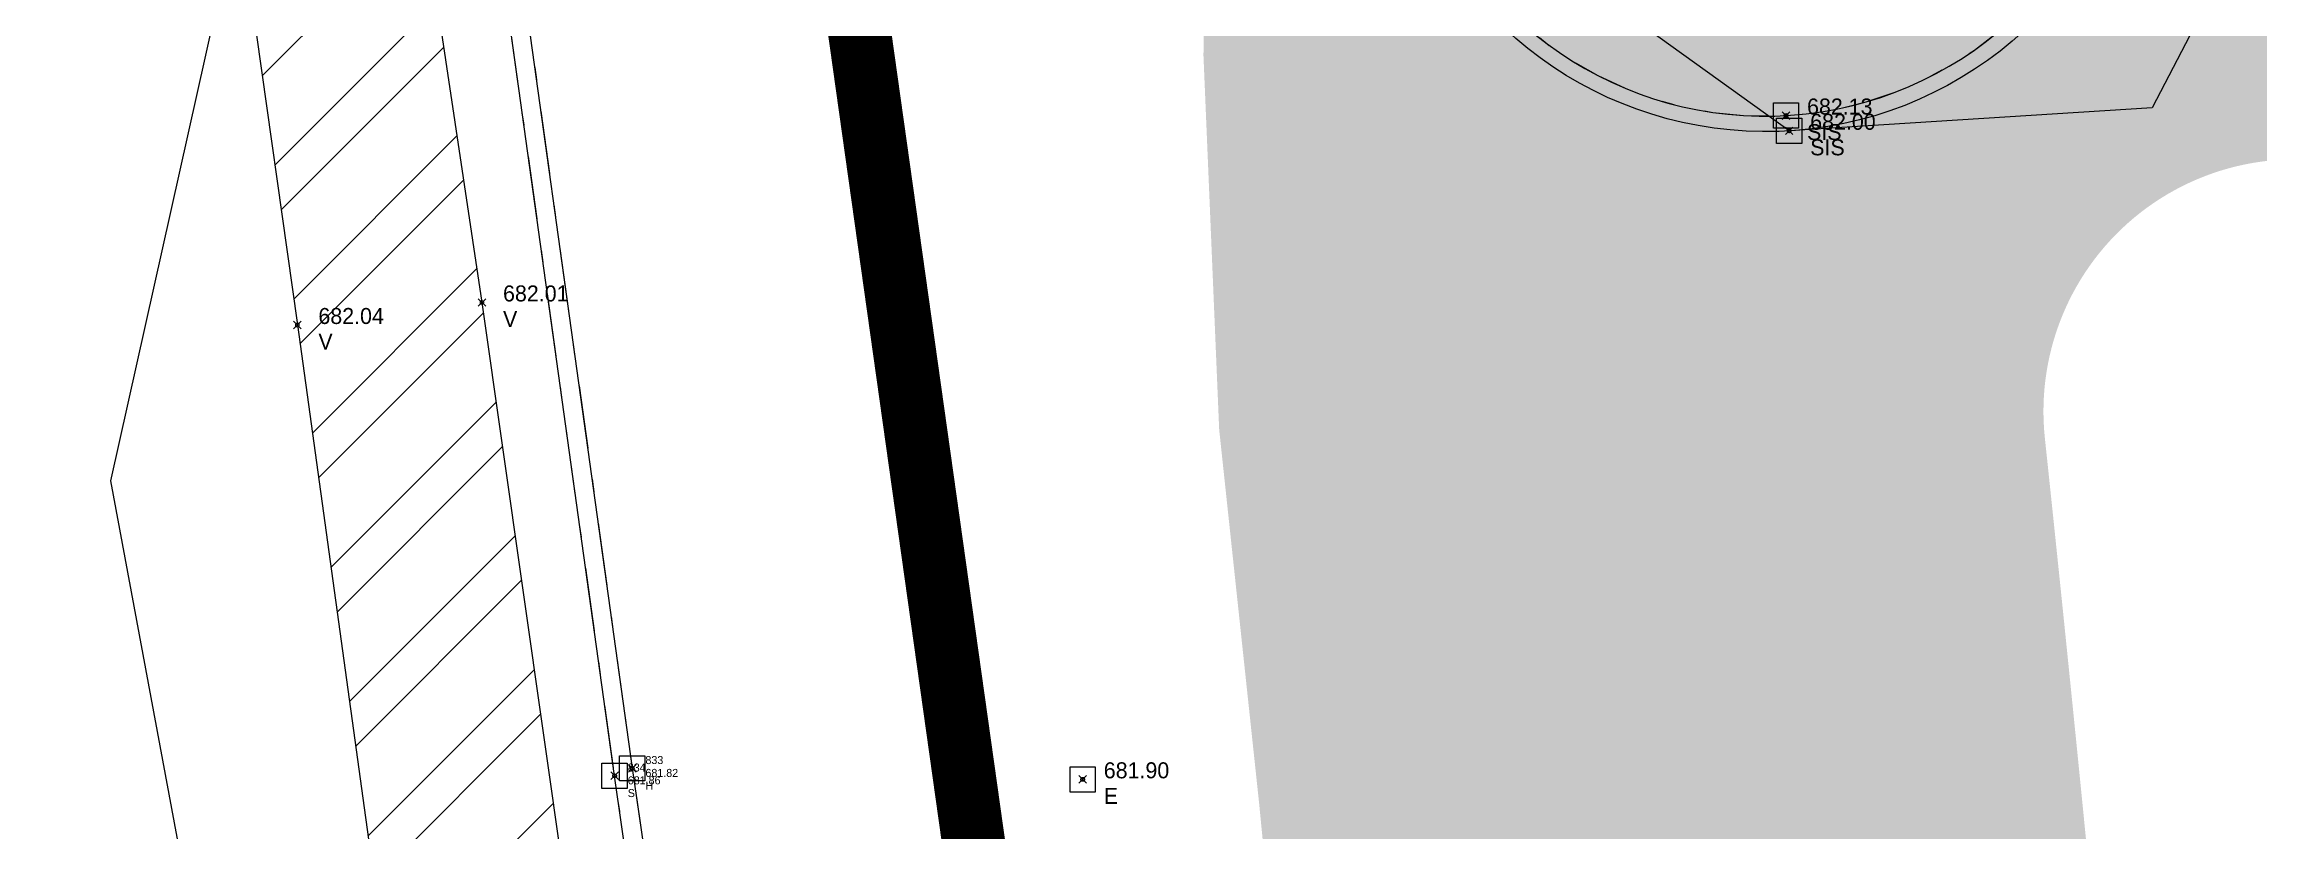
# Model space of a CAD drawing. Extents: x 350769 to 354978, y 6304672 to 6307963.
# Drawn here: x 352772.49 to 352790.06, y 6305570.64 to 6305576.88 of the extents above; entities that cross this region are included whole.
import ezdxf

# ---------------------------------------------------------------- set-up
doc = ezdxf.new("R2010")
doc.units = 0
doc.header["$PDMODE"] = 35
doc.header["$PDSIZE"] = 0.03
for name, pattern in [('1-1', [2, 1, -1]), ('CONTINUOS', [0]), ('JPG_DASHDOT', [1, 0.5, -0.25, 0, -0.25])]:
    doc.linetypes.add(name, pattern=pattern)
doc.layers.get('0').update_dxf_attribs({"linetype": 'CONTINUOUS'})
for name, color, linetype in [('03_S2_Pav ext_Borde vereda', 7, 'CONTINUOUS'), ('1-PAVIMENTO', 161, 'CONTINUOUS'), ('1-SOLERA', 212, 'CONTINUOUS'), ('1-VEREDA', 251, 'CONTINUOUS'), ('2-ACHURADO VEREDA', 252, 'CONTINUOUS'), ('C-TINN', 5, 'CONTINUOUS'), ('C-TOPO-MINR', 8, 'CONTINUOUS'), ('ET1_ 8-DEM EXT DEMARCACION CICLOVIA', 181, 'CONTINUOUS'), ('TOP-URB-SOLERAS', 2, 'JPG_DASHDOT'), ('V-NODE - 2013', 4, 'CONTINUOUS'), ('V-NODE DIC 2005', 4, 'CONTINUOUS'), ('V-NODE-TEXT 2013', 2, 'CONTINUOUS'), ('V-NODE-TEXT DIC 2005', 2, 'CONTINUOUS')]:
    doc.layers.add(name, color=color, linetype=linetype)
doc.layers.add('0_ASD_TOPOGRAFIA_ELEMENTOS', color=9, linetype='CONTINUOS', lineweight=5, true_color=0xbdbdbd)

# ---------------------------------------------------------------- blocks, each defined once
blk = doc.blocks.new('*U249', base_point=(352777.019, 6305571.077))
at = {"layer": 'V-NODE - 2013', "lineweight": -2}
blk.add_point((352777.019, 6305571.077), dxfattribs=at)
at = {"layer": 'V-NODE-TEXT 2013', "linetype": 'ByBlock', "char_height": 0.0635}
for s, insert, attachment_point in [('834', (352777.1236078643, 6305571.109892135), 7), ('681.86', (352777.1236078643, 6305571.072392135), 1), ('S', (352777.1236078643, 6305570.971392135), 1)]:
    blk.add_mtext(s, dxfattribs=dict(at, insert=insert, attachment_point=attachment_point))
blk = doc.blocks.new('*U395', base_point=(352777.159, 6305571.136))
at = {"layer": 'V-NODE - 2013', "lineweight": -2}
blk.add_point((352777.159, 6305571.136), dxfattribs=at)
at = {"layer": 'V-NODE-TEXT 2013', "linetype": 'ByBlock', "char_height": 0.0635}
for s, insert, attachment_point in [('833', (352777.2636078644, 6305571.168892135), 7), ('681.82', (352777.2636078644, 6305571.131392135), 1), ('H', (352777.2636078644, 6305571.030392135), 1)]:
    blk.add_mtext(s, dxfattribs=dict(at, insert=insert, attachment_point=attachment_point))
blk = doc.blocks.new('*U1327')
at = {"color": 0, "linetype": 'ByBlock', "lineweight": -2, "transparency": 16777216}
blk.add_point((0, 0), dxfattribs=at)
blk = doc.blocks.new('*U3906', base_point=(352780.792, 6305570.992))
at = {"layer": 'V-NODE-TEXT DIC 2005', "linetype": 'ByBlock', "char_height": 0.127}
for s, insert, attachment_point in [('681.90', (352780.9587893219, 6305571.062710677), 4), ('E', (352780.9587893219, 6305570.924210678), 1)]:
    blk.add_mtext(s, dxfattribs=dict(at, insert=insert, attachment_point=attachment_point))
blk = doc.blocks.new('*U3907', base_point=(352780.792, 6305570.992))
at = {"layer": 'V-NODE-TEXT DIC 2005', "color": 2, "lineweight": -2}
blk.add_blockref('*U3906', (352780.792, 6305570.992), dxfattribs=at)
blk = doc.blocks.new('*U2104', base_point=(352786.372, 6305576.26))
at = {"layer": 'V-NODE-TEXT DIC 2005', "linetype": 'ByBlock', "char_height": 0.127}
for s, insert, attachment_point in [('682.13', (352786.5387893219, 6305576.330710677), 4), ('SIS', (352786.5387893219, 6305576.192210678), 1)]:
    blk.add_mtext(s, dxfattribs=dict(at, insert=insert, attachment_point=attachment_point))
blk = doc.blocks.new('*U2105', base_point=(352786.372, 6305576.26))
at = {"layer": 'V-NODE-TEXT DIC 2005', "color": 2, "lineweight": -2}
blk.add_blockref('*U2104', (352786.372, 6305576.26), dxfattribs=at)
blk = doc.blocks.new('*U2100', base_point=(352786.397, 6305576.139))
at = {"layer": 'V-NODE-TEXT DIC 2005', "linetype": 'ByBlock', "char_height": 0.127}
for s, insert, attachment_point in [('682.00', (352786.5637893219, 6305576.209710678), 4), ('SIS', (352786.5637893219, 6305576.071210679), 1)]:
    blk.add_mtext(s, dxfattribs=dict(at, insert=insert, attachment_point=attachment_point))
blk = doc.blocks.new('*U2101', base_point=(352786.397, 6305576.139))
at = {"layer": 'V-NODE-TEXT DIC 2005', "color": 2, "lineweight": -2}
blk.add_blockref('*U2100', (352786.397, 6305576.139), dxfattribs=at)
blk = doc.blocks.new('*U1912', base_point=(352776.025, 6305574.776))
at = {"layer": 'V-NODE-TEXT DIC 2005', "linetype": 'ByBlock', "char_height": 0.127}
for s, insert, attachment_point in [('682.01', (352776.1917893219, 6305574.846710677), 4), ('V', (352776.1917893219, 6305574.708210678), 1)]:
    blk.add_mtext(s, dxfattribs=dict(at, insert=insert, attachment_point=attachment_point))
blk = doc.blocks.new('*U1913', base_point=(352776.025, 6305574.776))
at = {"layer": 'V-NODE-TEXT DIC 2005', "color": 2, "lineweight": -2}
blk.add_blockref('*U1912', (352776.025, 6305574.776), dxfattribs=at)
blk = doc.blocks.new('*U1906', base_point=(352774.56, 6305574.597))
at = {"layer": 'V-NODE-TEXT DIC 2005', "linetype": 'ByBlock', "char_height": 0.127}
for s, insert, attachment_point in [('682.04', (352774.7267893219, 6305574.667710678), 4), ('V', (352774.7267893219, 6305574.529210678), 1)]:
    blk.add_mtext(s, dxfattribs=dict(at, insert=insert, attachment_point=attachment_point))
blk = doc.blocks.new('*U1907', base_point=(352774.56, 6305574.597))
at = {"layer": 'V-NODE-TEXT DIC 2005', "color": 2, "lineweight": -2}
blk.add_blockref('*U1906', (352774.56, 6305574.597), dxfattribs=at)
blk = doc.blocks.new('*U4495', base_point=(352777.019, 6305571.077))
at = {"layer": 'V-NODE - 2013', "lineweight": -2}
blk.add_point((352777.019, 6305571.077), dxfattribs=at)
at = {"layer": 'V-NODE-TEXT 2013', "linetype": 'ByBlock', "char_height": 0.0635}
for s, insert, attachment_point in [('834', (352777.1236078643, 6305571.109892135), 7), ('681.86', (352777.1236078643, 6305571.072392135), 1), ('S', (352777.1236078643, 6305570.971392135), 1)]:
    blk.add_mtext(s, dxfattribs=dict(at, insert=insert, attachment_point=attachment_point))
blk = doc.blocks.new('*U4644', base_point=(352777.159, 6305571.136))
at = {"layer": 'V-NODE - 2013', "lineweight": -2}
blk.add_point((352777.159, 6305571.136), dxfattribs=at)
at = {"layer": 'V-NODE-TEXT 2013', "linetype": 'ByBlock', "char_height": 0.0635}
for s, insert, attachment_point in [('833', (352777.2636078644, 6305571.168892135), 7), ('681.82', (352777.2636078644, 6305571.131392135), 1), ('H', (352777.2636078644, 6305571.030392135), 1)]:
    blk.add_mtext(s, dxfattribs=dict(at, insert=insert, attachment_point=attachment_point))
blk = doc.blocks.new('TOPOGRAFIA')
at = {"layer": '1-PAVIMENTO', "color": 9, "true_color": 0xbdbdbd, "flags": 128}
for points in [[(390777.4637030805, 6302619.388995374, -0.8046449277342248), (390783.4056588033, 6302620.031717855), (390784.9964169444, 6302608.416991963), (390787.1487671989, 6302592.867851846), (390789.1186441976, 6302578.61277259, -0.7878144839072789), (390783.2345898663, 6302578.404185374), (390781.2466828079, 6302592.594542787), (390779.1847896354, 6302607.290138813), (390777.4637030805, 6302619.388995374)], [(390635.813, 6302579.761), (390647.518, 6302584.464), (390663.399, 6302590.731, -0.0601604667024474), (390676.007, 6302594.225), (390694.2800000001, 6302596.797), (390717.243, 6302599.992), (390735.728, 6302602.558), (390756.301, 6302605.422, -0.0835607896500524), (390768.736, 6302603.378, -0.2165819024719379), (390773.077, 6302600.019), (390773.206, 6302599.275), (390773.222, 6302599.256), (390775.006, 6302586.612), (390777.159, 6302571.136), (390779.322, 6302556.152), (390781.17, 6302542.877), (390781.598, 6302539.221)]]:
    blk.add_lwpolyline(points, format="xyb", dxfattribs=at)
at = {"layer": '1-SOLERA', "color": 9, "true_color": 0xbdbdbd, "flags": 128}
for points in [[(390783.3543529834, 6302578.451289468, 0.7877466939254124), (390788.9764556625, 6302578.602029196), (390786.9995165957, 6302592.916228053), (390784.8428963153, 6302608.385425898), (390783.2752781945, 6302620.008785414, 0.8149746146089676), (390777.6157950742, 6302619.393580724), (390779.3249149024, 6302607.296914471), (390781.3959022204, 6302592.607174769), (390783.3543529834, 6302578.451289468)], [(390781.431, 6302539.547), (390781.011, 6302542.829), (390779.158, 6302556.166), (390777.019, 6302571.077), (390774.8670000001, 6302586.537), (390773.054, 6302599.225), (390772.814, 6302599.853), (390772.676, 6302599.767, 0.2185208819209577), (390768.712, 6302602.964, 0.0794073623430706), (390756.3560000001, 6302605.005), (390735.709, 6302602.051), (390716.646, 6302599.451), (390694.262, 6302596.344), (390676.055, 6302593.81, 0.0607627071082876), (390663.524, 6302590.306), (390647.586, 6302583.967), (390636.008, 6302579.363)]]:
    blk.add_lwpolyline(points, format="xyb", dxfattribs=at)
at = {"layer": '1-VEREDA', "color": 9, "true_color": 0xbdbdbd, "flags": 128}
for points in [[(390777.8298823365, 6302561.777915903), (390775.9669651478, 6302574.833145336), (390774.7772504604, 6302582.79504203), (390773.8653798789, 6302589.674390039), (390772.3883167419, 6302600.29711619, 0.0574298834241945), (390771.4510429391, 6302601.417674663), (390762.1804994451, 6302603.376674348), (390757.2911223173, 6302604.147415096), (390755.2635975139, 6302603.878578395), (390742.6321410742, 6302602.123945325), (390732.1393542419, 6302600.646385007), (390720.5011866091, 6302599.027995638), (390712.9363045142, 6302597.961991937), (390700.518091177, 6302596.220974271), (390698.2573099131, 6302595.937839893), (390688.1454279674, 6302594.514237589, 0.0169209037962601), (390676.2570054484, 6302592.818812567, 0.064600142597744), (390658.2096561537, 6302587.146690174)], [(390658.538225576, 6302586.235357559, -0.0619522818781079), (390676.1563425555, 6302591.833286827, -0.0218004780411941), (390688.1297067163, 6302593.524362424), (390698.3828408433, 6302594.962723495), (390700.7159306294, 6302595.26471199), (390713.0216816877, 6302596.977512005), (390720.6167346804, 6302598.054037916), (390732.368396226, 6302599.702628804), (390742.7344367039, 6302601.134196061), (390755.3399599422, 6302602.893241509), (390757.270100545, 6302603.201629664), (390761.9825317519, 6302602.435699431), (390770.5674478914, 6302600.410115102), (390771.0133479362, 6302599.077866194), (390772.3824063707, 6302589.498917609), (390773.3674112369, 6302582.690417157), (390774.5019417297, 6302574.654387443), (390776.3106275267, 6302561.585017423)]]:
    blk.add_lwpolyline(points, format="xyb", dxfattribs=at)
at = {"layer": 'C-TINN', "color": 9, "linetype": 'Continuous', "lineweight": -3, "true_color": 0xbdbdbd}
for points, elevation in [([(390786.2138180603, 6302576.216024066), (390786.2138180603, 6302576.416024066), (390786.4138180602, 6302576.416024066), (390786.4138180602, 6302576.216024066), (390786.2138180603, 6302576.216024066)], 682.1299999999999), ([(390786.2388934071, 6302576.094610486), (390786.2388934071, 6302576.294610485), (390786.438893407, 6302576.294610485), (390786.438893407, 6302576.094610486), (390786.2388934071, 6302576.094610486)], 681.9999999999999), ([(390776.919, 6302570.977), (390776.919, 6302571.176999999), (390777.119, 6302571.176999999), (390777.119, 6302570.977), (390776.919, 6302570.977)], 681.862), ([(390777.059, 6302571.036), (390777.059, 6302571.236), (390777.259, 6302571.236), (390777.259, 6302571.036), (390777.059, 6302571.036)], 681.818), ([(390780.6334579808, 6302570.947975812), (390780.6334579808, 6302571.147975811), (390780.8334579808, 6302571.147975811), (390780.8334579808, 6302570.947975812), (390780.6334579808, 6302570.947975812)], 681.9)]:
    blk.add_lwpolyline(points, dxfattribs=dict(at, elevation=elevation))
for p in [(390786.3138180602, 6302576.316024066, 682.1299999999999), (390786.338893407, 6302576.194610486, 681.9999999999999), (390777.019, 6302571.077, 681.862), (390777.159, 6302571.136, 681.818), (390780.7334579808, 6302571.047975811, 681.9)]:
    blk.add_point(p, dxfattribs=at)
at = {"layer": 'C-TOPO-MINR', "color": 9, "linetype": 'Continuous', "lineweight": -3, "true_color": 0xbdbdbd, "elevation": 682}
for points in [[(390796.9713525589, 6302567.273921154), (390796.9146461197, 6302575.92282379), (390795.930305188, 6302581.586978193), (390795.1931520296, 6302586.788612748), (390794.8399296169, 6302589.227589987), (390794.1841559697, 6302593.78766642), (390793.4449892227, 6302598.835175714), (390792.2031883769, 6302590.461283528), (390790.6491224837, 6302581.516016076), (390790.1782959627, 6302578.222610046), (390789.2187247855, 6302576.378505845), (390786.338893407, 6302576.194610486), (390783.8119450014, 6302578.012654962), (390783.2602531736, 6302578.414278979), (390781.4223222815, 6302591.415938095), (390781.2560093319, 6302592.59533204), (390781.1631280159, 6302593.233776075), (390780.9521269177, 6302594.693913359), (390778.3584153257, 6302599.395902213), (390777.0878932395, 6302605.319188674), (390774.9764916947, 6302611.838790029)], [(390772.9145135135, 6302565.117324324), (390774.3915714286, 6302564.808142857), (390773.8266938775, 6302569.097122448), (390773.0214516129, 6302573.416322581), (390775.2822982457, 6302583.553491227), (390775.2187953489, 6302584.173125581), (390774.893362069, 6302586.551224138), (390773.7549454546, 6302594.695786363), (390773.1449041096, 6302599.241773972), (390773.1416496351, 6302599.253832117), (390772.898590164, 6302599.631655738), (390772.7167213115, 6302599.792377049), (390772.2026336634, 6302600.557603961), (390771.4478636364, 6302601.829636364), (390771.3852431166, 6302601.917938775), (390770.6007581715, 6302602.3253861), (390768.6233414749, 6302603.22884212), (390767.1201455841, 6302603.434334293), (390766.8877876107, 6302603.355221239), (390766.9330909091, 6302599.156727273), (390766.6776857143, 6302597.406028572)]]:
    blk.add_lwpolyline(points, dxfattribs=at)
at = {"color": 9, "true_color": 0xbdbdbd}
for name, p in [('*U4495', (390777.019, 6302571.077)), ('*U4644', (390777.159, 6302571.136))]:
    blk.add_blockref(name, p, dxfattribs=at)
at = {"layer": 'V-NODE DIC 2005', "color": 9, "lineweight": -2, "true_color": 0xbdbdbd, "rotation": 359.9963883938062}
for p in [(390786.3140900766, 6302576.316283049), (390786.3390824494, 6302576.195281474), (390775.9669965541, 6302574.832935269), (390774.5019852738, 6302574.654027616), (390780.7337580224, 6302571.048634791)]:
    blk.add_blockref('*U1327', p, dxfattribs=at)
at = {"layer": 'V-NODE-TEXT DIC 2005', "color": 9, "lineweight": -2, "true_color": 0xbdbdbd, "rotation": 359.9963883938062}
for name, p in [('*U2105', (390786.3140900766, 6302576.316283049)), ('*U2101', (390786.3390824494, 6302576.195281474)), ('*U1913', (390775.9669965541, 6302574.832935269)), ('*U1907', (390774.5019852738, 6302574.654027616)), ('*U3907', (390780.7337580224, 6302571.048634791))]:
    blk.add_blockref(name, p, dxfattribs=at)

msp = doc.modelspace()

# ---------------------------------------------------------------- hatches: boundary and pattern name
at = {"layer": '03_S2_Pav ext_Borde vereda'}
h = msp.add_hatch(dxfattribs=at)
h.set_pattern_fill('DOTS', color=256, scale=0.2)
h.set_pattern_definition([(0, (0, 0), (0.079375, 0.15875), [0, -0.15875])])
edge = h.paths.add_edge_path()
edge.add_arc((352748.807107874, 6305741.269405212), 0.5999999997963799, 191.9514691490308, 355.6454640378288, ccw=False)
edge.add_arc((352792.1656155872, 6305750.44716257), 44.91919923949852, 191.6658296357323, 191.9514692418356, ccw=False)
edge.add_line((352748.1742863799, 6305741.364353815), (352741.2376582708, 6305741.435018855))
edge.add_arc((352792.1656293169, 6305750.447165456), 51.71921326952407, 188.0125546036902, 190.0350986090664, ccw=False)
edge.add_line((352740.9513223081, 6305743.238019956), (352740.7490681265, 6305743.240089635))
edge.add_arc((352792.1656290702, 6305750.447165417), 51.91921301991067, 187.9791811750896, 192.0602721960892)
edge.add_arc((352692.4959415311, 6305729.152110391), 50.00000000047035, 5.60378649539922, 12.060272198245514, ccw=False)
edge.add_arc((352885.4862939289, 6305749.065308514), 144.0158244129297, 185.9908039764865, 195.0562448024133)
edge.add_arc((352743.5173332062, 6305710.875430023), 2.999999999954398, -16.830452785358773, 15.056244806888003, ccw=False)
edge.add_line((352746.3888304307, 6305710.006808305), (352745.3287429145, 6305706.502361781))
edge.add_arc((352748.2002401392, 6305705.633740064), 2.999999999812464, 163.1695472326319, 198.169547144002)
edge.add_line((352745.3498263664, 6305704.698250178), (352746.8300326544, 6305700.188099444))
edge.add_arc((353217.9831608642, 6305866.064499031), 499.500000161972, 199.3953684079003, 202.5348664856801)
edge.add_line((352756.6217413522, 6305674.633334516), (352763.639245148, 6305654.529240481))
edge.add_line((352763.639245148, 6305654.529240481), (352766.4264742089, 6305646.43549965))
edge.add_arc((352769.2629942663, 6305647.412307692), 2.9999999976121, 199.0020922070788, 234.0030550648001)
edge.add_line((352767.499767926, 6305644.98516269), (352769.961697802, 6305643.196603284))
edge.add_arc((352768.1984038475, 6305640.769507402), 2.999999998837941, 17.976358872040123, 54.00145895067271, ccw=False)
edge.add_arc((351870.7856452978, 6305349.591750081), 946.4692075336546, 17.705959740535604, 17.976358882199122, ccw=False)
edge.add_arc((357774.1697823623, 6306970.410759049), 5176.320896709754, 194.9225132431574, 195.0618194246089)
edge.add_arc((352345.6738984999, 6305526.266111681), 441.25611932077, 9.34097559351909, 12.96792143707961, ccw=False)
edge.add_line((352781.0789138558, 6305597.886188761), (352781.4489845983, 6305594.732162509))
edge.add_line((352781.4489845983, 6305594.732162509), (352781.7118784937, 6305591.659914605))
edge.add_line((352781.7118784937, 6305591.659914605), (352781.8385024114, 6305588.604119238))
edge.add_line((352781.8385024114, 6305588.604119238), (352781.8364175631, 6305585.624834009))
edge.add_line((352781.8364175631, 6305585.624834009), (352781.7649684186, 6305582.656344377))
edge.add_line((352781.7649684186, 6305582.656344377), (352781.6942478663, 6305579.727721356))
edge.add_line((352781.6942478663, 6305579.727721356), (352781.691797965, 6305576.786303966))
edge.add_line((352781.691797965, 6305576.786303966), (352781.8162957234, 6305573.823646761))
edge.add_line((352781.8162957234, 6305573.823646761), (352782.1333105433, 6305570.857434381))
edge.add_line((352782.1333105433, 6305570.857434381), (352782.4224084729, 6305567.892524181))
edge.add_arc((352351.0161265206, 6305527.324169742), 433.3095561949082, 3.225521572061382, 5.372151809226523, ccw=False)
edge.add_line((352783.6392338263, 6305551.704869383), (352784.6630526486, 6305533.533094569))
edge.add_line((352784.6630526486, 6305533.533094569), (352784.8627359697, 6305533.544344959))
edge.add_line((352784.8627359697, 6305533.544344959), (352784.7614824652, 6305535.341494849))
edge.add_line((352784.7614824652, 6305535.341494849), (352791.0515502285, 6305535.695884546))
edge.add_line((352791.0515502285, 6305535.695884546), (352790.1289417631, 6305552.070507038))
edge.add_arc((352351.1669668967, 6305527.338883463), 439.6581269387245, 3.224701052057836, 6.060573711218999)
edge.add_arc((352790.3565918117, 6305573.969071733), 1.999999999945699, 6.0606032980845725, 186.0606032980846, ccw=False)
edge.add_arc((352351.1622991182, 6305527.338432359), 443.6628162556926, 3.217449181925076, 6.060568264723997, ccw=False)
edge.add_line((352794.1257775217, 6305552.239262236), (352795.0452190058, 6305535.920892466))
edge.add_line((352795.0452190058, 6305535.920892466), (352802.3336578499, 6305536.331531545))
edge.add_line((352802.3336578499, 6305536.331531545), (352802.4349161039, 6305534.534381922))
edge.add_line((352802.4349161039, 6305534.534381922), (352802.6345994249, 6305534.545632312))
edge.add_line((352802.6345994249, 6305534.545632312), (352801.6139020642, 6305552.661151838))
edge.add_arc((352351.1825943538, 6305527.340050788), 451.1424621161192, 3.217509190977135, 7.539579774249303)
edge.add_line((352798.424685217, 6305586.534926279), (352797.9012403427, 6305589.488875955))
edge.add_line((352797.9012403427, 6305589.488875955), (352797.3365728213, 6305592.434019568))
edge.add_line((352797.3365728213, 6305592.434019568), (352796.6958768523, 6305595.358217658))
edge.add_line((352796.6958768523, 6305595.358217658), (352795.9831012638, 6305598.256702546))
edge.add_line((352795.9831012638, 6305598.256702546), (352795.2312406748, 6305601.14139499))
edge.add_line((352795.2312406748, 6305601.14139499), (352794.4777506102, 6305604.032520927))
edge.add_line((352794.4777506102, 6305604.032520927), (352793.7600799335, 6305606.950839449))
edge.add_line((352793.7600799335, 6305606.950839449), (352793.1116245539, 6305609.908244738))
edge.add_line((352793.1116245539, 6305609.908244738), (352792.5394792675, 6305612.889795138))
edge.add_line((352792.5394792675, 6305612.889795138), (352792.0324970306, 6305615.833367012))
edge.add_arc((352349.3794959823, 6305527.058193442), 451.4672864997696, 11.34036856314948, 13.00836214571379)
edge.add_arc((357774.1697955242, 6306970.41076279), 5162.320910391518, 194.9999834352606, 195.0646242227744, ccw=False)
edge.add_arc((357774.169782392, 6306970.410758941), 5162.320896710819, 194.9187546239539, 194.9999834317284, ccw=False)
edge.add_arc((351870.7856503583, 6305349.591751711), 960.4692022169403, 17.6855815163341, 18.02844618382459)
edge.add_line((352784.0986754693, 6305646.846535643), (352779.7127917055, 6305660.065130418))
edge.add_line((352779.7127917055, 6305660.065130418), (352778.2447198638, 6305664.270935675))
edge.add_arc((352781.0771254758, 6305665.259610773), 3.000000000017311, 164.2426501831299, 199.2419723042245, ccw=False)
edge.add_line((352778.1898642501, 6305666.074302503), (352779.0965417422, 6305669.287415111))
edge.add_arc((352776.2092804626, 6305670.102106659), 3.000000002401977, 344.2426538185178, 379.2411689966837)
edge.add_line((352779.0416999381, 6305671.090742046), (352775.3130339926, 6305681.772809769))
edge.add_arc((353217.9831415489, 6305866.064496217), 479.499999810042, 199.3953684066971, 202.6028577441465, ccw=False)
edge.add_arc((352886.446909108, 6305749.31139384), 128.0066753270843, 193.0167272097847, 199.3823276591603, ccw=False)
edge.add_line((352761.7294485139, 6305720.479745409), (352761.2068808931, 6305722.929110203))
edge.add_arc((352758.2729112968, 6305722.30315301), 2.999999999924595, 12.04339099117361, 47.04339098351103)
edge.add_line((352760.3172441938, 6305724.498762949), (352758.0555260451, 6305726.604661522))
edge.add_arc((352760.0944720358, 6305728.805274901), 2.99999999984294, 189.0152662965182, 227.1838055238015, ccw=False)
edge.add_arc((352890.9046990141, 6305749.734267092), 135.473912658656, 186.6172443951816, 189.0883468521698, ccw=False)
edge.add_arc((352776.2001716926, 6305736.426527866), 19.99999999931905, 179.0500227966985, 186.6144373405044, ccw=False)
edge.add_arc((352822.4843558686, 6305735.65905512), 66.29054675840034, 173.5738066356019, 179.0500227987026, ccw=False)
edge.add_line((352756.6103221528, 6305743.07850736), (352756.4092914153, 6305743.080555354))
edge.add_arc((352822.484353839, 6305735.659055321), 66.49054471909109, 173.5914414725011, 175.1486086874124)
edge.add_line((352756.2320178947, 6305741.282267834), (352749.4122775835, 6305741.351742111))
edge.add_arc((352781.0377145955, 6305739.580912855), 31.67497596609706, 176.7951366379012, 177.0268290183054)
at = {"layer": '2-ACHURADO VEREDA'}
h = msp.add_hatch(dxfattribs=at)
h.set_pattern_fill('ANSI32', color=256, scale=0.09)
h.set_pattern_definition([(45, (0, 0), (-0.6061672881721679, 0.6061672881721679), []), (45, (0.4041117000160739, 0), (-0.6061672881721679, 0.6061672881721679), [])])
h.paths.add_polyline_path([(352720.6167346804, 6305598.054037916), (352732.368396226, 6305599.702628804), (352742.7344367039, 6305601.134196061), (352755.3399599422, 6305602.893241509), (352757.270100545, 6305603.201629664), (352761.9825317519, 6305602.435699431), (352770.5674478914, 6305600.410115102), (352771.0133479362, 6305599.077866194), (352772.3824063707, 6305589.498917609), (352773.3674112369, 6305582.690417157), (352774.5019417297, 6305574.654387443), (352776.3106275267, 6305561.585017423), (352778.2067658942, 6305548.170730129), (352779.6957736609, 6305548.343635906), (352777.8298823365, 6305561.777915903), (352775.9669651478, 6305574.833145336), (352774.7772504604, 6305582.79504203), (352773.8653798789, 6305589.674390039), (352772.3883167419, 6305600.29711619, 0.0574298834241946), (352771.4510429391, 6305601.417674663), (352762.1804994451, 6305603.376674348), (352757.2911223173, 6305604.147415096), (352755.2635975139, 6305603.878578395), (352742.6321410742, 6305602.123945325), (352732.1393542419, 6305600.646385007), (352720.5011866091, 6305599.027995638), (352712.9363045142, 6305597.961991937), (352700.518091177, 6305596.220974271), (352698.2573099131, 6305595.937839893), (352688.1454279674, 6305594.514237589, 0.0169209037935192), (352676.2570054503, 6305592.818812567, 0.0646001426043886), (352658.2096561537, 6305587.146690174), (352649.1159435161, 6305583.521641697), (352638.6877899551, 6305579.249702639), (352638.9718579026, 6305578.433088653), (352649.251060304, 6305582.520369778), (352658.538225576, 6305586.235357559, -0.0619522818425804), (352676.1563425451, 6305591.833286826, -0.021800478060306), (352688.1297067163, 6305593.524362424), (352698.3828408433, 6305594.962723495), (352700.7159306294, 6305595.26471199), (352713.0216816877, 6305596.977512005)])

# ---------------------------------------------------------------- linework, layer by layer
at = {"layer": '1-PAVIMENTO', "flags": 128}
msp.add_lwpolyline([(352777.4637030805, 6305619.388995374, -0.8046449277342248), (352783.4056588033, 6305620.031717855), (352784.9964169444, 6305608.416991963), (352787.1487671989, 6305592.867851846), (352789.1186441976, 6305578.61277259, -0.7878144839072789), (352783.2345898663, 6305578.404185374), (352781.2466828079, 6305592.594542787), (352779.1847896354, 6305607.290138813), (352777.4637030805, 6305619.388995374)], format="xyb", dxfattribs=at)
at = {"layer": '1-VEREDA', "flags": 128}
for points in [[(352777.8298823365, 6305561.777915903), (352775.9669651478, 6305574.833145336), (352774.7772504604, 6305582.79504203), (352773.8653798789, 6305589.674390039), (352772.3883167419, 6305600.29711619, 0.0574298834241945), (352771.4510429391, 6305601.417674663), (352762.1804994451, 6305603.376674348), (352757.2911223173, 6305604.147415096), (352755.2635975139, 6305603.878578395), (352742.6321410742, 6305602.123945325), (352732.1393542419, 6305600.646385007), (352720.5011866091, 6305599.027995638), (352712.9363045142, 6305597.961991937), (352700.518091177, 6305596.220974271), (352698.2573099131, 6305595.937839893), (352688.1454279674, 6305594.514237589, 0.0169209037962601), (352676.2570054484, 6305592.818812567, 0.064600142597744), (352658.2096561537, 6305587.146690174)], [(352658.538225576, 6305586.235357559, -0.0619522818781079), (352676.1563425555, 6305591.833286827, -0.0218004780411941), (352688.1297067163, 6305593.524362424), (352698.3828408433, 6305594.962723495), (352700.7159306294, 6305595.26471199), (352713.0216816877, 6305596.977512005), (352720.6167346804, 6305598.054037916), (352732.368396226, 6305599.702628804), (352742.7344367039, 6305601.134196061), (352755.3399599422, 6305602.893241509), (352757.270100545, 6305603.201629664), (352761.9825317519, 6305602.435699431), (352770.5674478914, 6305600.410115102), (352771.0133479362, 6305599.077866194), (352772.3824063707, 6305589.498917609), (352773.3674112369, 6305582.690417157), (352774.5019417297, 6305574.654387443), (352776.3106275267, 6305561.585017423)]]:
    msp.add_lwpolyline(points, format="xyb", dxfattribs=at)
at = {"layer": 'ET1_ 8-DEM EXT DEMARCACION CICLOVIA', "color": 181, "linetype": '1-1', "ltscale": 0.5, "const_width": 0.5, "flags": 128}
msp.add_lwpolyline([(352778.9404871399, 6305577.13610194), (352780.3260333722, 6305567.287910615)], dxfattribs=at)
at = {"layer": 'TOP-URB-SOLERAS', "flags": 128}
for points in [[(352783.3543529834, 6305578.451289468, 0.7877466939254124), (352788.9764556625, 6305578.602029196), (352786.9995165957, 6305592.916228053), (352784.8428963153, 6305608.385425898), (352783.2752781945, 6305620.008785414, 0.8149746146089676), (352777.6157950742, 6305619.393580724), (352779.3249149024, 6305607.296914471), (352781.3959022204, 6305592.607174769), (352783.3543529834, 6305578.451289468)], [(352635.813, 6305579.761), (352647.518, 6305584.464), (352663.399, 6305590.731, -0.0601604667024474), (352676.007, 6305594.225), (352694.2800000001, 6305596.797), (352717.243, 6305599.992), (352735.728, 6305602.558), (352756.301, 6305605.422, -0.0835607896500524), (352768.736, 6305603.378, -0.2165819024719379), (352773.077, 6305600.019), (352773.206, 6305599.275), (352773.222, 6305599.256), (352775.006, 6305586.612), (352777.159, 6305571.136), (352779.322, 6305556.152), (352781.17, 6305542.877), (352781.598, 6305539.221)], [(352781.431, 6305539.547), (352781.011, 6305542.829), (352779.158, 6305556.166), (352777.019, 6305571.077), (352774.8670000001, 6305586.537), (352773.054, 6305599.225), (352772.814, 6305599.853), (352772.676, 6305599.767, 0.2185208819209577), (352768.712, 6305602.964, 0.0794073623430706), (352756.3560000001, 6305605.005), (352735.709, 6305602.051), (352716.646, 6305599.451), (352694.262, 6305596.344), (352676.055, 6305593.81, 0.0607627071082876), (352663.524, 6305590.306), (352647.586, 6305583.967), (352636.008, 6305579.363)]]:
    msp.add_lwpolyline(points, format="xyb", dxfattribs=at)

# ---------------------------------------------------------------- block references
for name, p in [('*U395', (352777.159, 6305571.136)), ('*U249', (352777.019, 6305571.077))]:
    msp.add_blockref(name, p)

# ---------------------------------------------------------------- next in the draw order: block references
at = {"layer": '0_ASD_TOPOGRAFIA_ELEMENTOS', "color": 30, "true_color": 0xf26507}
msp.add_blockref('TOPOGRAFIA', (-38000, 3000), dxfattribs=at)

doc.saveas('drawing.dxf')
